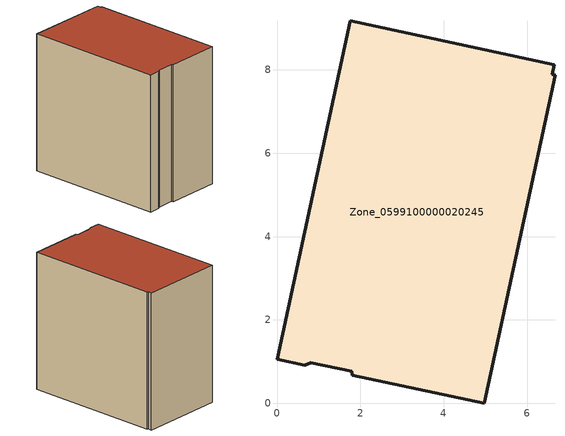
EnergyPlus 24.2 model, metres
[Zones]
Zone_0599100000020245
 floor ground (C_G): 0,1.06 1.76,9.18 6.65,8.12 6.6,7.89 6.67,7.88 4.97,0 1.81,0.67 1.79,0.77 0.81,0.97 0.67,0.92 z0
 wall outside (C_F): 1.76,9.18 0,1.06 0.67,0.92 0.81,0.97 1.79,0.77 1.81,0.67 4.97,0 6.67,7.88 6.6,7.89 6.65,8.12 1.76,9.18 z0:8.17
 roof outside (C_R): 1.79,0.77 1.81,0.67 4.97,0 6.67,7.88 6.6,7.89 6.65,8.12 1.76,9.18 0,1.06 0.67,0.92 0.81,0.97 z8.17
[BUILDING]
Pand.0599100000020245: North Axis=0; Terrain=City; Loads Convergence Tolerance Value=0.04; Temperature Convergence Tolerance Value=0.4; Solar Distribution=FullExterior; Maximum Number of Warmup Days=25; Minimum Number of Warmup Days=1
[Site:Location]
Rotterdam.The.Hague.AP_ZH_NLD Design_Conditions: Latitude=51.96; Longitude=4.45; Time Zone=1; Elevation=-4.5
[SITE:GROUNDTEMPERATURE:BUILDINGSURFACE]
18, 18, 18, 18, 18, 18, 18, 18, 18, 18, 18, 18
[MATERIAL] Thermal Absorptance=0.9; Solar Absorptance=0.7; Visible Absorptance=0.7
Name | Roughness | Thickness | Conductivity | Density | Specific Heat
G.TI.1975-1991 | MediumSmooth | 0.15 | 0.288461 | 540 | 1210
F.TI.1975-1991 | Rough | 0.3 | 0.230769 | 1920 | 840
R.TI.1975-1991 | MediumRough | 0.2 | 0.153846 | 1500 | 1000
[CONSTRUCTION]
C_G: G.TI.1975-1991
C_F: F.TI.1975-1991
C_R: R.TI.1975-1991
[ZONE]
Zone_0599100000020245: Type=1; Multiplier=1; Ceiling Height=Autocalculate; Volume=Autocalculate; Floor Area=autocalculate; Part of Total Floor Area=Yes
[ZONEINFILTRATION:DESIGNFLOWRATE]
Infil_Zone_0599100000020245: Zone or ZoneList or Space or SpaceList=Zone_0599100000020245; Schedule=AlwaysOn; Design Flow Rate Calculation Method=Flow/Area; Flow Rate per Floor Area=0.003; Constant Term Coefficient=1; Temperature Term Coefficient=0; Velocity Term Coefficient=0; Velocity Squared Term Coefficient=0
[HVACTEMPLATE:ZONE:IDEALLOADSAIRSYSTEM]
Zone_0599100000020245: Maximum Heating Supply Air Temperature=50; Minimum Cooling Supply Air Temperature=13; Maximum Heating Supply Air Humidity Ratio=0.0156; Minimum Cooling Supply Air Humidity Ratio=0.0077; Heating Limit=NoLimit; Cooling Limit=NoLimit; Dehumidification Control Type=ConstantSensibleHeatRatio; Cooling Sensible Heat Ratio=0.7; Dehumidification Setpoint=60; Humidification Control Type=None; Humidification Setpoint=30; Outdoor Air Method=None; Outdoor Air Flow Rate per Person=0.00944; Outdoor Air Flow Rate per Zone Floor Area=0; Outdoor Air Flow Rate per Zone=0; Demand Controlled Ventilation Type=None; Outdoor Air Economizer Type=NoEconomizer; Heat Recovery Type=None; Sensible Heat Recovery Effectiveness=0.7; Latent Heat Recovery Effectiveness=0.65
[ZONECONTROL:THERMOSTAT]
ThermostatControl_Zone_0599100000020245: Zone or ZoneList=Zone_0599100000020245; Control Type Schedule=DualSetpointControlType; Control 1=Thermostat_Zone_0599100000020245; Temperature Difference Between Cutout And Setpoint=0
[THERMOSTATSETPOINT:DUALSETPOINT]
Thermostat_Zone_0599100000020245: Heating Setpoint Temperature Schedule=HeatingSetpoint_Zone_0599100000020245; Cooling Setpoint Temperature Schedule=CoolingSetpoint_Zone_0599100000020245
[SCHEDULE:COMPACT]
HeatingSetpoint_Zone_0599100000020245: Through: 12/31, For: AllDays, Until: 24:00, 21
CoolingSetpoint_Zone_0599100000020245: Through: 12/31, For: AllDays, Until: 24:00, 24
DualSetpointControlType: Through: 12/31, For: AllDays, Until: 24:00, 4
AlwaysOn: Through: 12/31, For: AllDays, Until: 24:00, 1
